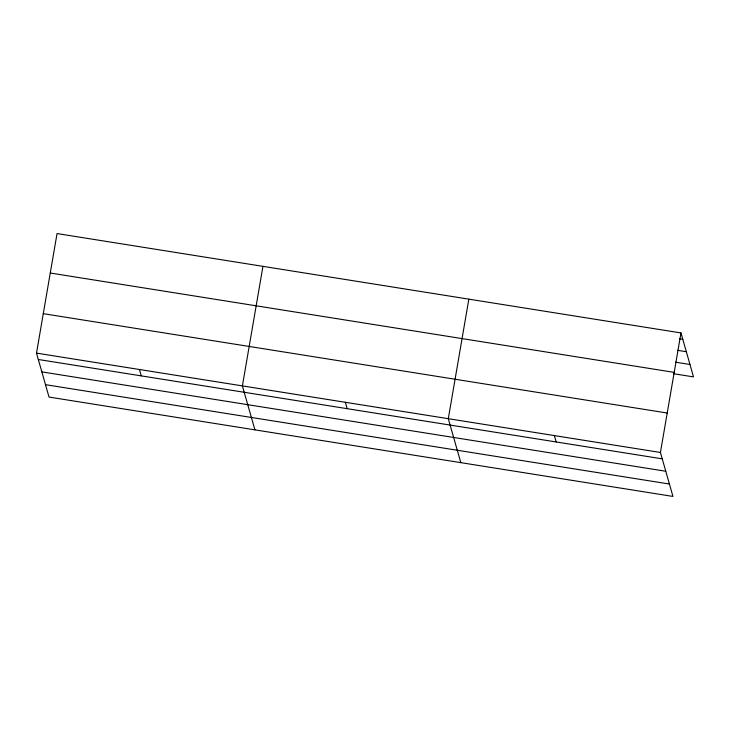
<?xml version="1.0" encoding="UTF-8"?>
<svg xmlns="http://www.w3.org/2000/svg" width="730" height="730" viewBox="0 0 730 730"><rect width="100%" height="100%" fill="white"/><g stroke="black" fill="none" stroke-linecap="round" stroke-linejoin="round"><path stroke-width="1.09" d="M680.981 332.935L660.431 452.472L672.951 496.436L49.02 397.065L36.5 353.11L57.05 233.564L680.981 332.935L693.5 376.89L673.407 373.696M262.946 266.359L242.396 385.896L254.916 429.851M468.842 299.154L448.293 418.691L460.812 462.647M679.447 338.784L682.796 339.313M677.394 350.291L686.328 351.714M675.451 362.18L689.969 364.489M50.27 273.02L674.201 372.382M43.28 313.663L667.211 413.025M36.5 353.11L660.431 452.472M38.316 359.488L662.247 458.851M41.847 371.889L665.778 471.252M45.488 384.664L669.419 484.036M554.362 435.582L556.178 441.96M345.345 402.294L347.161 408.672M139.448 369.499L141.264 375.886"/></g></svg>
